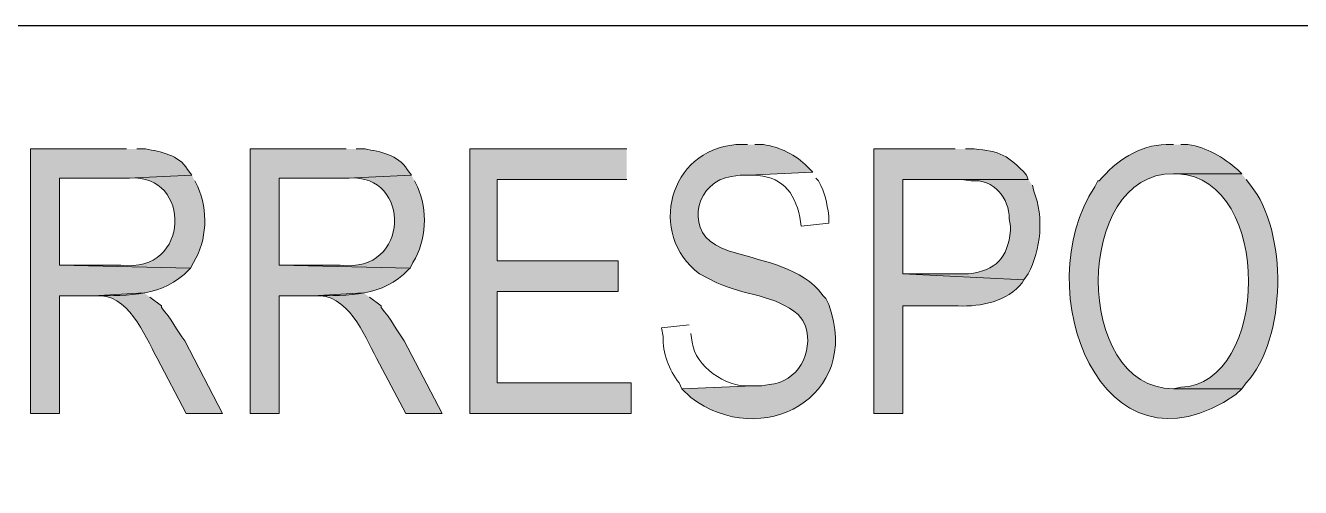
# Model space of a CAD drawing. Header units: millimetres. Extents: x -3 to 3438, y -2371 to 140.
# Drawn here: x 545.54 to 552.47, y -12.12 to -9.6 of the extents above; entities that cross this region are included whole.
import ezdxf

# ---------------------------------------------------------------- set-up
doc = ezdxf.new("R2010")
doc.units = ezdxf.units.MM
doc.layers.add('1- 3', color=3, linetype='Continuous')

msp = doc.modelspace()

# ---------------------------------------------------------------- hatches: boundary and pattern name
at = {"layer": '1- 3'}
h = msp.add_hatch(color=256, dxfattribs=at)
edge = h.paths.add_edge_path()
edge.add_spline(control_points=[(546.0877, -10.2761), (546.0877, -10.2761), (545.5663, -10.2761), (545.5663, -10.2761), (545.5663, -10.2761), (545.5663, -11.7137), (545.5663, -11.7137), (545.5663, -11.7137), (545.7243, -11.7137), (545.7243, -11.7137), (545.7243, -11.7137), (545.7243, -11.0739), (545.7243, -11.0739), (545.7243, -11.0739), (545.906, -11.0739), (545.906, -11.0739), (546.1057, -11.0726), (546.2834, -11.0809), (546.4273, -10.9317), (546.4273, -10.9317), (546.4352, -10.9238), (546.4352, -10.9238), (546.4352, -10.9238), (545.7243, -10.908), (545.7243, -10.908), (545.7243, -10.908), (545.7243, -10.4341), (545.7243, -10.4341), (545.7243, -10.4341), (546.0956, -10.4341), (546.0956, -10.4341), (546.0956, -10.4341), (546.4431, -10.4183), (546.4431, -10.4183), (546.4431, -10.4183), (546.4194, -10.3867), (546.4194, -10.3867), (546.3708, -10.3076), (546.2745, -10.2906), (546.1904, -10.2761), (546.1904, -10.2761), (546.143, -10.2761), (546.143, -10.2761)], knot_values=[0, 0, 0, 0, 0.035278, 0.035278, 0.035278, 0.070556, 0.070556, 0.070556, 0.105833, 0.105833, 0.105833, 0.141111, 0.141111, 0.141111, 0.176389, 0.176389, 0.176389, 0.211667, 0.211667, 0.211667, 0.246944, 0.246944, 0.246944, 0.282222, 0.282222, 0.282222, 0.3175, 0.3175, 0.3175, 0.352778, 0.352778, 0.352778, 0.388056, 0.388056, 0.388056, 0.423333, 0.423333, 0.423333, 0.458611, 0.458611, 0.458611, 0.493889, 0.493889, 0.493889, 0.493889], degree=3, periodic=0)
edge.add_line((546.143, -10.2761), (546.0877, -10.2761))
h = msp.add_hatch(color=256, dxfattribs=at)
edge = h.paths.add_edge_path()
edge.add_spline(control_points=[(547.2804, -10.2761), (547.2804, -10.2761), (546.7591, -10.2761), (546.7591, -10.2761), (546.7591, -10.2761), (546.7591, -11.7137), (546.7591, -11.7137), (546.7591, -11.7137), (546.9171, -11.7137), (546.9171, -11.7137), (546.9171, -11.7137), (546.9171, -11.0739), (546.9171, -11.0739), (546.9171, -11.0739), (547.0987, -11.0739), (547.0987, -11.0739), (547.2984, -11.0726), (547.4762, -11.0809), (547.6201, -10.9317), (547.6201, -10.9317), (547.628, -10.9238), (547.628, -10.9238), (547.628, -10.9238), (546.9171, -10.908), (546.9171, -10.908), (546.9171, -10.908), (546.9171, -10.4341), (546.9171, -10.4341), (546.9171, -10.4341), (547.2883, -10.4341), (547.2883, -10.4341), (547.2883, -10.4341), (547.6359, -10.4183), (547.6359, -10.4183), (547.6359, -10.4183), (547.6122, -10.3867), (547.6122, -10.3867), (547.5636, -10.3076), (547.4672, -10.2906), (547.3831, -10.2761), (547.3831, -10.2761), (547.3357, -10.2761), (547.3357, -10.2761)], knot_values=[0, 0, 0, 0, 0.035278, 0.035278, 0.035278, 0.070556, 0.070556, 0.070556, 0.105833, 0.105833, 0.105833, 0.141111, 0.141111, 0.141111, 0.176389, 0.176389, 0.176389, 0.211667, 0.211667, 0.211667, 0.246944, 0.246944, 0.246944, 0.282222, 0.282222, 0.282222, 0.3175, 0.3175, 0.3175, 0.352778, 0.352778, 0.352778, 0.388056, 0.388056, 0.388056, 0.423333, 0.423333, 0.423333, 0.458611, 0.458611, 0.458611, 0.493889, 0.493889, 0.493889, 0.493889], degree=3, periodic=0)
edge.add_line((547.3357, -10.2761), (547.2804, -10.2761))
msp.add_hatch(color=256, dxfattribs=at).paths.add_polyline_path([(548.8049, -10.2761), (547.9518, -10.2761), (547.9518, -11.7137), (548.8286, -11.7137), (548.8286, -11.5478), (548.1019, -11.5478), (548.1019, -11.0502), (548.7575, -11.0502), (548.7575, -10.8843), (548.1019, -10.8843), (548.1019, -10.442), (548.8049, -10.442)])
h = msp.add_hatch(color=256, dxfattribs=at)
edge = h.paths.add_edge_path()
edge.add_spline(control_points=[(549.4605, -10.2524), (549.4605, -10.2524), (549.3973, -10.2524), (549.3973, -10.2524), (549.0366, -10.2808), (548.9131, -10.7361), (549.1998, -10.9554), (549.1998, -10.9554), (549.2946, -11.0028), (549.2946, -11.0028), (549.4386, -11.0714), (549.6137, -11.0688), (549.737, -11.1766), (549.737, -11.1766), (549.7607, -11.2082), (549.7607, -11.2082), (549.7607, -11.2082), (549.7765, -11.2398), (549.7765, -11.2398), (549.8202, -11.3817), (549.7347, -11.5452), (549.579, -11.5557), (549.579, -11.5557), (549.5395, -11.5636), (549.5395, -11.5636), (549.5395, -11.5636), (549.4921, -11.5636), (549.4921, -11.5636), (549.4921, -11.5636), (549.105, -11.5794), (549.105, -11.5794), (549.105, -11.5794), (549.1524, -11.6268), (549.1524, -11.6268), (549.5353, -11.9172), (550.0856, -11.6262), (549.9028, -11.1213), (549.9028, -11.1213), (549.887, -11.0897), (549.887, -11.0897), (549.887, -11.0897), (549.8712, -11.0739), (549.8712, -11.0739), (549.8712, -11.0739), (549.8475, -11.0423), (549.8475, -11.0423), (549.7252, -10.9096), (549.522, -10.8838), (549.3578, -10.829), (549.3578, -10.829), (549.3183, -10.8132), (549.3183, -10.8132), (549.3183, -10.8132), (549.2867, -10.7974), (549.2867, -10.7974), (549.1199, -10.7015), (549.1905, -10.4474), (549.3736, -10.4262), (549.3736, -10.4262), (549.421, -10.4183), (549.421, -10.4183), (549.421, -10.4183), (549.4684, -10.4183), (549.4684, -10.4183), (549.4684, -10.4183), (549.8159, -10.4025), (549.8159, -10.4025), (549.8159, -10.4025), (549.7844, -10.3709), (549.7844, -10.3709), (549.7296, -10.3098), (549.629, -10.2623), (549.5474, -10.2524), (549.5474, -10.2524), (549.5, -10.2524), (549.5, -10.2524)], knot_values=[0, 0, 0, 0, 0.035278, 0.035278, 0.035278, 0.070556, 0.070556, 0.070556, 0.105833, 0.105833, 0.105833, 0.141111, 0.141111, 0.141111, 0.176389, 0.176389, 0.176389, 0.211667, 0.211667, 0.211667, 0.246944, 0.246944, 0.246944, 0.282222, 0.282222, 0.282222, 0.3175, 0.3175, 0.3175, 0.352778, 0.352778, 0.352778, 0.388056, 0.388056, 0.388056, 0.423333, 0.423333, 0.423333, 0.458611, 0.458611, 0.458611, 0.493889, 0.493889, 0.493889, 0.529167, 0.529167, 0.529167, 0.564444, 0.564444, 0.564444, 0.599722, 0.599722, 0.599722, 0.635, 0.635, 0.635, 0.670278, 0.670278, 0.670278, 0.705556, 0.705556, 0.705556, 0.740833, 0.740833, 0.740833, 0.776111, 0.776111, 0.776111, 0.811389, 0.811389, 0.811389, 0.846667, 0.846667, 0.846667, 0.881944, 0.881944, 0.881944, 0.881944], degree=3, periodic=0)
edge.add_line((549.5, -10.2524), (549.4605, -10.2524))
h = msp.add_hatch(color=256, dxfattribs=at)
edge = h.paths.add_edge_path()
edge.add_spline(control_points=[(550.59, -10.2761), (550.59, -10.2761), (550.1477, -10.2761), (550.1477, -10.2761), (550.1477, -10.2761), (550.1477, -11.7137), (550.1477, -11.7137), (550.1477, -11.7137), (550.3057, -11.7137), (550.3057, -11.7137), (550.3057, -11.7137), (550.3057, -11.1292), (550.3057, -11.1292), (550.3057, -11.1292), (550.6058, -11.1292), (550.6058, -11.1292), (550.7306, -11.1339), (550.8718, -11.1057), (550.9534, -11.0028), (550.9534, -11.0028), (550.9613, -10.987), (550.9613, -10.987), (550.9613, -10.987), (550.3057, -10.9554), (550.3057, -10.9554), (550.3057, -10.9554), (550.3057, -10.442), (550.3057, -10.442), (550.3057, -10.442), (550.985, -10.442), (550.985, -10.442), (550.985, -10.442), (550.9771, -10.4183), (550.9771, -10.4183), (550.8811, -10.3118), (550.8282, -10.286), (550.6927, -10.2761), (550.6927, -10.2761), (550.6453, -10.2761), (550.6453, -10.2761)], knot_values=[0, 0, 0, 0, 0.035278, 0.035278, 0.035278, 0.070556, 0.070556, 0.070556, 0.105833, 0.105833, 0.105833, 0.141111, 0.141111, 0.141111, 0.176389, 0.176389, 0.176389, 0.211667, 0.211667, 0.211667, 0.246944, 0.246944, 0.246944, 0.282222, 0.282222, 0.282222, 0.3175, 0.3175, 0.3175, 0.352778, 0.352778, 0.352778, 0.388056, 0.388056, 0.388056, 0.423333, 0.423333, 0.423333, 0.458611, 0.458611, 0.458611, 0.458611], degree=3, periodic=0)
edge.add_line((550.6453, -10.2761), (550.59, -10.2761))
h = msp.add_hatch(color=256, dxfattribs=at)
edge = h.paths.add_edge_path()
edge.add_spline(control_points=[(551.7749, -10.2524), (551.7749, -10.2524), (551.7354, -10.2524), (551.7354, -10.2524), (551.5923, -10.2519), (551.4598, -10.3429), (551.372, -10.4499), (551.372, -10.4499), (551.3641, -10.4499), (551.3641, -10.4499), (551.3641, -10.4499), (551.3483, -10.4815), (551.3483, -10.4815), (550.977, -11.0343), (551.3832, -12.1163), (552.1145, -11.611), (552.1145, -11.611), (552.1461, -11.5794), (552.1461, -11.5794), (552.1461, -11.5794), (551.7749, -11.5794), (551.7749, -11.5794), (551.2276, -11.5778), (551.2339, -10.4038), (551.7749, -10.4104), (551.7749, -10.4104), (552.1461, -10.4104), (552.1461, -10.4104), (552.1461, -10.4104), (552.1224, -10.3867), (552.1224, -10.3867), (552.0432, -10.3201), (551.9579, -10.2668), (551.8539, -10.2524), (551.8539, -10.2524), (551.8144, -10.2524), (551.8144, -10.2524)], knot_values=[0, 0, 0, 0, 0.035278, 0.035278, 0.035278, 0.070556, 0.070556, 0.070556, 0.105833, 0.105833, 0.105833, 0.141111, 0.141111, 0.141111, 0.176389, 0.176389, 0.176389, 0.211667, 0.211667, 0.211667, 0.246944, 0.246944, 0.246944, 0.282222, 0.282222, 0.282222, 0.3175, 0.3175, 0.3175, 0.352778, 0.352778, 0.352778, 0.388056, 0.388056, 0.388056, 0.423333, 0.423333, 0.423333, 0.423333], degree=3, periodic=0)
edge.add_line((551.8144, -10.2524), (551.7749, -10.2524))
h = msp.add_hatch(color=256, dxfattribs=at)
edge = h.paths.add_edge_path()
edge.add_spline(control_points=[(546.4431, -10.4183), (546.4431, -10.4183), (546.0956, -10.4341), (546.0956, -10.4341), (546.0956, -10.4341), (546.1035, -10.4341), (546.1035, -10.4341), (546.4421, -10.4093), (546.44, -10.9554), (546.0561, -10.908), (546.0561, -10.908), (545.7243, -10.908), (545.7243, -10.908), (545.7243, -10.908), (546.4352, -10.9238), (546.4352, -10.9238), (546.4352, -10.9238), (546.451, -10.8922), (546.451, -10.8922), (546.5259, -10.7719), (546.5317, -10.6101), (546.4747, -10.4815), (546.4747, -10.4815), (546.4589, -10.4499), (546.4589, -10.4499)], knot_values=[0, 0, 0, 0, 0.035278, 0.035278, 0.035278, 0.070556, 0.070556, 0.070556, 0.105833, 0.105833, 0.105833, 0.141111, 0.141111, 0.141111, 0.176389, 0.176389, 0.176389, 0.211667, 0.211667, 0.211667, 0.246944, 0.246944, 0.246944, 0.282222, 0.282222, 0.282222, 0.282222], degree=3, periodic=0)
edge.add_line((546.4589, -10.4499), (546.4431, -10.4183))
h = msp.add_hatch(color=256, dxfattribs=at)
edge = h.paths.add_edge_path()
edge.add_spline(control_points=[(547.6359, -10.4183), (547.6359, -10.4183), (547.2883, -10.4341), (547.2883, -10.4341), (547.2883, -10.4341), (547.2962, -10.4341), (547.2962, -10.4341), (547.6348, -10.4093), (547.6327, -10.9554), (547.2488, -10.908), (547.2488, -10.908), (546.9171, -10.908), (546.9171, -10.908), (546.9171, -10.908), (547.628, -10.9238), (547.628, -10.9238), (547.628, -10.9238), (547.6438, -10.8922), (547.6438, -10.8922), (547.7187, -10.7719), (547.7245, -10.6101), (547.6674, -10.4815), (547.6674, -10.4815), (547.6517, -10.4499), (547.6517, -10.4499)], knot_values=[0, 0, 0, 0, 0.035278, 0.035278, 0.035278, 0.070556, 0.070556, 0.070556, 0.105833, 0.105833, 0.105833, 0.141111, 0.141111, 0.141111, 0.176389, 0.176389, 0.176389, 0.211667, 0.211667, 0.211667, 0.246944, 0.246944, 0.246944, 0.282222, 0.282222, 0.282222, 0.282222], degree=3, periodic=0)
edge.add_line((547.6517, -10.4499), (547.6359, -10.4183))
h = msp.add_hatch(color=256, dxfattribs=at)
edge = h.paths.add_edge_path()
edge.add_spline(control_points=[(550.985, -10.442), (550.985, -10.442), (550.6058, -10.442), (550.6058, -10.442), (550.6058, -10.442), (550.6216, -10.442), (550.6216, -10.442), (550.6216, -10.442), (550.6769, -10.4499), (550.6769, -10.4499), (550.7967, -10.435), (550.8865, -10.5469), (550.8823, -10.6553), (550.8823, -10.6553), (550.8902, -10.6948), (550.8902, -10.6948), (550.8902, -10.6948), (550.8902, -10.7184), (550.8902, -10.7184), (550.8735, -10.8715), (550.8132, -10.9345), (550.6611, -10.9554), (550.6611, -10.9554), (550.3057, -10.9554), (550.3057, -10.9554), (550.3057, -10.9554), (550.9613, -10.987), (550.9613, -10.987), (550.9613, -10.987), (550.985, -10.9554), (550.985, -10.9554), (551.0558, -10.8218), (551.0724, -10.6479), (551.0166, -10.5052), (551.0166, -10.5052), (551.0087, -10.4736), (551.0087, -10.4736)], knot_values=[0, 0, 0, 0, 0.035278, 0.035278, 0.035278, 0.070556, 0.070556, 0.070556, 0.105833, 0.105833, 0.105833, 0.141111, 0.141111, 0.141111, 0.176389, 0.176389, 0.176389, 0.211667, 0.211667, 0.211667, 0.246944, 0.246944, 0.246944, 0.282222, 0.282222, 0.282222, 0.3175, 0.3175, 0.3175, 0.352778, 0.352778, 0.352778, 0.388056, 0.388056, 0.388056, 0.423333, 0.423333, 0.423333, 0.423333], degree=3, periodic=0)
edge.add_line((551.0087, -10.4736), (550.985, -10.442))
h = msp.add_hatch(color=256, dxfattribs=at)
edge = h.paths.add_edge_path()
edge.add_spline(control_points=[(552.1461, -10.4104), (552.1461, -10.4104), (551.7749, -10.4104), (551.7749, -10.4104), (551.7749, -10.4104), (551.7986, -10.4104), (551.7986, -10.4104), (552.3173, -10.4399), (552.2986, -11.5549), (551.8144, -11.5715), (551.8144, -11.5715), (551.7749, -11.5794), (551.7749, -11.5794), (551.7749, -11.5794), (552.1461, -11.5794), (552.1461, -11.5794), (552.1461, -11.5794), (552.1698, -11.5478), (552.1698, -11.5478), (552.3916, -11.3118), (552.3972, -10.7202), (552.1935, -10.4736), (552.1935, -10.4736), (552.1698, -10.442), (552.1698, -10.442)], knot_values=[0, 0, 0, 0, 0.035278, 0.035278, 0.035278, 0.070556, 0.070556, 0.070556, 0.105833, 0.105833, 0.105833, 0.141111, 0.141111, 0.141111, 0.176389, 0.176389, 0.176389, 0.211667, 0.211667, 0.211667, 0.246944, 0.246944, 0.246944, 0.282222, 0.282222, 0.282222, 0.282222], degree=3, periodic=0)
edge.add_line((552.1698, -10.442), (552.1461, -10.4104))
h = msp.add_hatch(color=256, dxfattribs=at)
edge = h.paths.add_edge_path()
edge.add_spline(control_points=[(546.1825, -11.0581), (546.1825, -11.0581), (545.906, -11.0739), (545.906, -11.0739), (545.906, -11.0739), (545.9139, -11.0739), (545.9139, -11.0739), (546.0975, -11.0572), (546.183, -11.2832), (546.2535, -11.4135), (546.2535, -11.4135), (546.4115, -11.7137), (546.4115, -11.7137), (546.4115, -11.7137), (546.609, -11.7137), (546.609, -11.7137), (546.609, -11.7137), (546.4036, -11.3188), (546.4036, -11.3188), (546.362, -11.2635), (546.3311, -11.199), (546.2772, -11.1371), (546.2772, -11.1371), (546.2772, -11.1292), (546.2772, -11.1292), (546.2772, -11.1292), (546.2141, -11.0818), (546.2141, -11.0818)], knot_values=[0, 0, 0, 0, 0.035278, 0.035278, 0.035278, 0.070556, 0.070556, 0.070556, 0.105833, 0.105833, 0.105833, 0.141111, 0.141111, 0.141111, 0.176389, 0.176389, 0.176389, 0.211667, 0.211667, 0.211667, 0.246944, 0.246944, 0.246944, 0.282222, 0.282222, 0.282222, 0.3175, 0.3175, 0.3175, 0.3175], degree=3, periodic=0)
edge.add_line((546.2141, -11.0818), (546.1825, -11.0581))
h = msp.add_hatch(color=256, dxfattribs=at)
edge = h.paths.add_edge_path()
edge.add_spline(control_points=[(547.3752, -11.0581), (547.3752, -11.0581), (547.0987, -11.0739), (547.0987, -11.0739), (547.0987, -11.0739), (547.1066, -11.0739), (547.1066, -11.0739), (547.2903, -11.0572), (547.3757, -11.2832), (547.4463, -11.4135), (547.4463, -11.4135), (547.6043, -11.7137), (547.6043, -11.7137), (547.6043, -11.7137), (547.8017, -11.7137), (547.8017, -11.7137), (547.8017, -11.7137), (547.5964, -11.3188), (547.5964, -11.3188), (547.5548, -11.2635), (547.5238, -11.199), (547.47, -11.1371), (547.47, -11.1371), (547.47, -11.1292), (547.47, -11.1292), (547.47, -11.1292), (547.4068, -11.0818), (547.4068, -11.0818)], knot_values=[0, 0, 0, 0, 0.035278, 0.035278, 0.035278, 0.070556, 0.070556, 0.070556, 0.105833, 0.105833, 0.105833, 0.141111, 0.141111, 0.141111, 0.176389, 0.176389, 0.176389, 0.211667, 0.211667, 0.211667, 0.246944, 0.246944, 0.246944, 0.282222, 0.282222, 0.282222, 0.3175, 0.3175, 0.3175, 0.3175], degree=3, periodic=0)
edge.add_line((547.4068, -11.0818), (547.3752, -11.0581))

# ---------------------------------------------------------------- linework, layer by layer
at = {"layer": '1- 3', "lineweight": 25}
msp.add_lwpolyline([(541.3957, -9.6047), (583.9234, -9.6047)], dxfattribs=at)
at = {"layer": '1- 3', "lineweight": 0}
msp.add_lwpolyline([(548.8049, -10.2761), (547.9518, -10.2761), (547.9518, -11.7137), (548.8286, -11.7137), (548.8286, -11.5478), (548.1019, -11.5478), (548.1019, -11.0502), (548.7575, -11.0502), (548.7575, -10.8843), (548.1019, -10.8843), (548.1019, -10.442), (548.8049, -10.442)], dxfattribs=at)
for points, knots in [([(546.0877, -10.2761), (546.0877, -10.2761), (545.5663, -10.2761), (545.5663, -10.2761), (545.5663, -10.2761), (545.5663, -11.7137), (545.5663, -11.7137), (545.5663, -11.7137), (545.7243, -11.7137), (545.7243, -11.7137), (545.7243, -11.7137), (545.7243, -11.0739), (545.7243, -11.0739), (545.7243, -11.0739), (545.906, -11.0739), (545.906, -11.0739), (546.1057, -11.0726), (546.2834, -11.0809), (546.4273, -10.9317), (546.4273, -10.9317), (546.4352, -10.9238), (546.4352, -10.9238), (546.4352, -10.9238), (545.7243, -10.908), (545.7243, -10.908), (545.7243, -10.908), (545.7243, -10.4341), (545.7243, -10.4341), (545.7243, -10.4341), (546.0956, -10.4341), (546.0956, -10.4341), (546.0956, -10.4341), (546.4431, -10.4183), (546.4431, -10.4183), (546.4431, -10.4183), (546.4194, -10.3867), (546.4194, -10.3867), (546.3708, -10.3076), (546.2745, -10.2906), (546.1904, -10.2761), (546.1904, -10.2761), (546.143, -10.2761), (546.143, -10.2761)], [0, 0, 0, 0, 1, 1, 1, 2, 2, 2, 3, 3, 3, 4, 4, 4, 5, 5, 5, 6, 6, 6, 7, 7, 7, 8, 8, 8, 9, 9, 9, 10, 10, 10, 11, 11, 11, 12, 12, 12, 13, 13, 13, 14, 14, 14, 14]), ([(547.2804, -10.2761), (547.2804, -10.2761), (546.7591, -10.2761), (546.7591, -10.2761), (546.7591, -10.2761), (546.7591, -11.7137), (546.7591, -11.7137), (546.7591, -11.7137), (546.9171, -11.7137), (546.9171, -11.7137), (546.9171, -11.7137), (546.9171, -11.0739), (546.9171, -11.0739), (546.9171, -11.0739), (547.0987, -11.0739), (547.0987, -11.0739), (547.2984, -11.0726), (547.4762, -11.0809), (547.6201, -10.9317), (547.6201, -10.9317), (547.628, -10.9238), (547.628, -10.9238), (547.628, -10.9238), (546.9171, -10.908), (546.9171, -10.908), (546.9171, -10.908), (546.9171, -10.4341), (546.9171, -10.4341), (546.9171, -10.4341), (547.2883, -10.4341), (547.2883, -10.4341), (547.2883, -10.4341), (547.6359, -10.4183), (547.6359, -10.4183), (547.6359, -10.4183), (547.6122, -10.3867), (547.6122, -10.3867), (547.5636, -10.3076), (547.4672, -10.2906), (547.3831, -10.2761), (547.3831, -10.2761), (547.3357, -10.2761), (547.3357, -10.2761)], [0, 0, 0, 0, 1, 1, 1, 2, 2, 2, 3, 3, 3, 4, 4, 4, 5, 5, 5, 6, 6, 6, 7, 7, 7, 8, 8, 8, 9, 9, 9, 10, 10, 10, 11, 11, 11, 12, 12, 12, 13, 13, 13, 14, 14, 14, 14]), ([(549.4605, -10.2524), (549.4605, -10.2524), (549.3973, -10.2524), (549.3973, -10.2524), (549.0366, -10.2808), (548.9131, -10.7361), (549.1998, -10.9554), (549.1998, -10.9554), (549.2946, -11.0028), (549.2946, -11.0028), (549.4386, -11.0714), (549.6137, -11.0688), (549.737, -11.1766), (549.737, -11.1766), (549.7607, -11.2082), (549.7607, -11.2082), (549.7607, -11.2082), (549.7765, -11.2398), (549.7765, -11.2398), (549.8202, -11.3817), (549.7347, -11.5452), (549.579, -11.5557), (549.579, -11.5557), (549.5395, -11.5636), (549.5395, -11.5636), (549.5395, -11.5636), (549.4921, -11.5636), (549.4921, -11.5636), (549.4921, -11.5636), (549.105, -11.5794), (549.105, -11.5794), (549.105, -11.5794), (549.1524, -11.6268), (549.1524, -11.6268), (549.5353, -11.9172), (550.0856, -11.6262), (549.9028, -11.1213), (549.9028, -11.1213), (549.887, -11.0897), (549.887, -11.0897), (549.887, -11.0897), (549.8712, -11.0739), (549.8712, -11.0739), (549.8712, -11.0739), (549.8475, -11.0423), (549.8475, -11.0423), (549.7252, -10.9096), (549.522, -10.8838), (549.3578, -10.829), (549.3578, -10.829), (549.3183, -10.8132), (549.3183, -10.8132), (549.3183, -10.8132), (549.2867, -10.7974), (549.2867, -10.7974), (549.1199, -10.7015), (549.1905, -10.4474), (549.3736, -10.4262), (549.3736, -10.4262), (549.421, -10.4183), (549.421, -10.4183), (549.421, -10.4183), (549.4684, -10.4183), (549.4684, -10.4183), (549.4684, -10.4183), (549.8159, -10.4025), (549.8159, -10.4025), (549.8159, -10.4025), (549.7844, -10.3709), (549.7844, -10.3709), (549.7296, -10.3098), (549.629, -10.2623), (549.5474, -10.2524), (549.5474, -10.2524), (549.5, -10.2524), (549.5, -10.2524)], [0, 0, 0, 0, 1, 1, 1, 2, 2, 2, 3, 3, 3, 4, 4, 4, 5, 5, 5, 6, 6, 6, 7, 7, 7, 8, 8, 8, 9, 9, 9, 10, 10, 10, 11, 11, 11, 12, 12, 12, 13, 13, 13, 14, 14, 14, 15, 15, 15, 16, 16, 16, 17, 17, 17, 18, 18, 18, 19, 19, 19, 20, 20, 20, 21, 21, 21, 22, 22, 22, 23, 23, 23, 24, 24, 24, 25, 25, 25, 25]), ([(550.59, -10.2761), (550.59, -10.2761), (550.1477, -10.2761), (550.1477, -10.2761), (550.1477, -10.2761), (550.1477, -11.7137), (550.1477, -11.7137), (550.1477, -11.7137), (550.3057, -11.7137), (550.3057, -11.7137), (550.3057, -11.7137), (550.3057, -11.1292), (550.3057, -11.1292), (550.3057, -11.1292), (550.6058, -11.1292), (550.6058, -11.1292), (550.7306, -11.1339), (550.8718, -11.1057), (550.9534, -11.0028), (550.9534, -11.0028), (550.9613, -10.987), (550.9613, -10.987), (550.9613, -10.987), (550.3057, -10.9554), (550.3057, -10.9554), (550.3057, -10.9554), (550.3057, -10.442), (550.3057, -10.442), (550.3057, -10.442), (550.985, -10.442), (550.985, -10.442), (550.985, -10.442), (550.9771, -10.4183), (550.9771, -10.4183), (550.8811, -10.3118), (550.8282, -10.286), (550.6927, -10.2761), (550.6927, -10.2761), (550.6453, -10.2761), (550.6453, -10.2761)], [0, 0, 0, 0, 1, 1, 1, 2, 2, 2, 3, 3, 3, 4, 4, 4, 5, 5, 5, 6, 6, 6, 7, 7, 7, 8, 8, 8, 9, 9, 9, 10, 10, 10, 11, 11, 11, 12, 12, 12, 13, 13, 13, 13]), ([(551.7749, -10.2524), (551.7749, -10.2524), (551.7354, -10.2524), (551.7354, -10.2524), (551.5923, -10.2519), (551.4598, -10.3429), (551.372, -10.4499), (551.372, -10.4499), (551.3641, -10.4499), (551.3641, -10.4499), (551.3641, -10.4499), (551.3483, -10.4815), (551.3483, -10.4815), (550.977, -11.0343), (551.3832, -12.1163), (552.1145, -11.611), (552.1145, -11.611), (552.1461, -11.5794), (552.1461, -11.5794), (552.1461, -11.5794), (551.7749, -11.5794), (551.7749, -11.5794), (551.2276, -11.5778), (551.2339, -10.4038), (551.7749, -10.4104), (551.7749, -10.4104), (552.1461, -10.4104), (552.1461, -10.4104), (552.1461, -10.4104), (552.1224, -10.3867), (552.1224, -10.3867), (552.0432, -10.3201), (551.9579, -10.2668), (551.8539, -10.2524), (551.8539, -10.2524), (551.8144, -10.2524), (551.8144, -10.2524)], [0, 0, 0, 0, 1, 1, 1, 2, 2, 2, 3, 3, 3, 4, 4, 4, 5, 5, 5, 6, 6, 6, 7, 7, 7, 8, 8, 8, 9, 9, 9, 10, 10, 10, 11, 11, 11, 12, 12, 12, 12]), ([(546.4431, -10.4183), (546.4431, -10.4183), (546.0956, -10.4341), (546.0956, -10.4341), (546.0956, -10.4341), (546.1035, -10.4341), (546.1035, -10.4341), (546.4421, -10.4093), (546.44, -10.9554), (546.0561, -10.908), (546.0561, -10.908), (545.7243, -10.908), (545.7243, -10.908), (545.7243, -10.908), (546.4352, -10.9238), (546.4352, -10.9238), (546.4352, -10.9238), (546.451, -10.8922), (546.451, -10.8922), (546.5259, -10.7719), (546.5317, -10.6101), (546.4747, -10.4815), (546.4747, -10.4815), (546.4589, -10.4499), (546.4589, -10.4499)], [0, 0, 0, 0, 1, 1, 1, 2, 2, 2, 3, 3, 3, 4, 4, 4, 5, 5, 5, 6, 6, 6, 7, 7, 7, 8, 8, 8, 8]), ([(547.6359, -10.4183), (547.6359, -10.4183), (547.2883, -10.4341), (547.2883, -10.4341), (547.2883, -10.4341), (547.2962, -10.4341), (547.2962, -10.4341), (547.6348, -10.4093), (547.6327, -10.9554), (547.2488, -10.908), (547.2488, -10.908), (546.9171, -10.908), (546.9171, -10.908), (546.9171, -10.908), (547.628, -10.9238), (547.628, -10.9238), (547.628, -10.9238), (547.6438, -10.8922), (547.6438, -10.8922), (547.7187, -10.7719), (547.7245, -10.6101), (547.6674, -10.4815), (547.6674, -10.4815), (547.6517, -10.4499), (547.6517, -10.4499)], [0, 0, 0, 0, 1, 1, 1, 2, 2, 2, 3, 3, 3, 4, 4, 4, 5, 5, 5, 6, 6, 6, 7, 7, 7, 8, 8, 8, 8]), ([(549.8159, -10.4025), (549.8159, -10.4025), (549.4684, -10.4183), (549.4684, -10.4183), (549.4684, -10.4183), (549.4921, -10.4183), (549.4921, -10.4183), (549.6388, -10.422), (549.7188, -10.5044), (549.7449, -10.6474), (549.7449, -10.6474), (549.7528, -10.6947), (549.7528, -10.6947), (549.7528, -10.6947), (549.9028, -10.6789), (549.9028, -10.6789), (549.9028, -10.6789), (549.9028, -10.6395), (549.9028, -10.6395), (549.8903, -10.5657), (549.8853, -10.5165), (549.8475, -10.4499), (549.8475, -10.4499), (549.8317, -10.4341), (549.8317, -10.4341)], [0, 0, 0, 0, 1, 1, 1, 2, 2, 2, 3, 3, 3, 4, 4, 4, 5, 5, 5, 6, 6, 6, 7, 7, 7, 8, 8, 8, 8]), ([(550.985, -10.442), (550.985, -10.442), (550.6058, -10.442), (550.6058, -10.442), (550.6058, -10.442), (550.6216, -10.442), (550.6216, -10.442), (550.6216, -10.442), (550.6769, -10.4499), (550.6769, -10.4499), (550.7967, -10.435), (550.8865, -10.5469), (550.8823, -10.6553), (550.8823, -10.6553), (550.8902, -10.6948), (550.8902, -10.6948), (550.8902, -10.6948), (550.8902, -10.7184), (550.8902, -10.7184), (550.8735, -10.8715), (550.8132, -10.9345), (550.6611, -10.9554), (550.6611, -10.9554), (550.3057, -10.9554), (550.3057, -10.9554), (550.3057, -10.9554), (550.9613, -10.987), (550.9613, -10.987), (550.9613, -10.987), (550.985, -10.9554), (550.985, -10.9554), (551.0558, -10.8218), (551.0724, -10.6479), (551.0166, -10.5052), (551.0166, -10.5052), (551.0087, -10.4736), (551.0087, -10.4736)], [0, 0, 0, 0, 1, 1, 1, 2, 2, 2, 3, 3, 3, 4, 4, 4, 5, 5, 5, 6, 6, 6, 7, 7, 7, 8, 8, 8, 9, 9, 9, 10, 10, 10, 11, 11, 11, 12, 12, 12, 12]), ([(552.1461, -10.4104), (552.1461, -10.4104), (551.7749, -10.4104), (551.7749, -10.4104), (551.7749, -10.4104), (551.7986, -10.4104), (551.7986, -10.4104), (552.3173, -10.4399), (552.2986, -11.5549), (551.8144, -11.5715), (551.8144, -11.5715), (551.7749, -11.5794), (551.7749, -11.5794), (551.7749, -11.5794), (552.1461, -11.5794), (552.1461, -11.5794), (552.1461, -11.5794), (552.1698, -11.5478), (552.1698, -11.5478), (552.3916, -11.3118), (552.3972, -10.7202), (552.1935, -10.4736), (552.1935, -10.4736), (552.1698, -10.442), (552.1698, -10.442)], [0, 0, 0, 0, 1, 1, 1, 2, 2, 2, 3, 3, 3, 4, 4, 4, 5, 5, 5, 6, 6, 6, 7, 7, 7, 8, 8, 8, 8]), ([(546.1825, -11.0581), (546.1825, -11.0581), (545.906, -11.0739), (545.906, -11.0739), (545.906, -11.0739), (545.9139, -11.0739), (545.9139, -11.0739), (546.0975, -11.0572), (546.183, -11.2832), (546.2535, -11.4135), (546.2535, -11.4135), (546.4115, -11.7137), (546.4115, -11.7137), (546.4115, -11.7137), (546.609, -11.7137), (546.609, -11.7137), (546.609, -11.7137), (546.4036, -11.3188), (546.4036, -11.3188), (546.362, -11.2635), (546.3311, -11.199), (546.2772, -11.1371), (546.2772, -11.1371), (546.2772, -11.1292), (546.2772, -11.1292), (546.2772, -11.1292), (546.2141, -11.0818), (546.2141, -11.0818)], [0, 0, 0, 0, 1, 1, 1, 2, 2, 2, 3, 3, 3, 4, 4, 4, 5, 5, 5, 6, 6, 6, 7, 7, 7, 8, 8, 8, 9, 9, 9, 9]), ([(547.3752, -11.0581), (547.3752, -11.0581), (547.0987, -11.0739), (547.0987, -11.0739), (547.0987, -11.0739), (547.1066, -11.0739), (547.1066, -11.0739), (547.2903, -11.0572), (547.3757, -11.2832), (547.4463, -11.4135), (547.4463, -11.4135), (547.6043, -11.7137), (547.6043, -11.7137), (547.6043, -11.7137), (547.8017, -11.7137), (547.8017, -11.7137), (547.8017, -11.7137), (547.5964, -11.3188), (547.5964, -11.3188), (547.5548, -11.2635), (547.5238, -11.199), (547.47, -11.1371), (547.47, -11.1371), (547.47, -11.1292), (547.47, -11.1292), (547.47, -11.1292), (547.4068, -11.0818), (547.4068, -11.0818)], [0, 0, 0, 0, 1, 1, 1, 2, 2, 2, 3, 3, 3, 4, 4, 4, 5, 5, 5, 6, 6, 6, 7, 7, 7, 8, 8, 8, 9, 9, 9, 9]), ([(549.1445, -11.2319), (549.1445, -11.2319), (548.9945, -11.2477), (548.9945, -11.2477), (548.9945, -11.2477), (549.0024, -11.2951), (549.0024, -11.2951), (548.9989, -11.3839), (549.035, -11.4782), (549.0892, -11.5478), (549.0892, -11.5478), (549.105, -11.5794), (549.105, -11.5794), (549.105, -11.5794), (549.4921, -11.5636), (549.4921, -11.5636), (549.4921, -11.5636), (549.4684, -11.5636), (549.4684, -11.5636), (549.3478, -11.5738), (549.176, -11.457), (549.1603, -11.3267), (549.1603, -11.3267), (549.1524, -11.2793), (549.1524, -11.2793)], [0, 0, 0, 0, 1, 1, 1, 2, 2, 2, 3, 3, 3, 4, 4, 4, 5, 5, 5, 6, 6, 6, 7, 7, 7, 8, 8, 8, 8])]:
    msp.add_open_spline(points, degree=3, knots=knots, dxfattribs=at)

doc.saveas('drawing.dxf')
